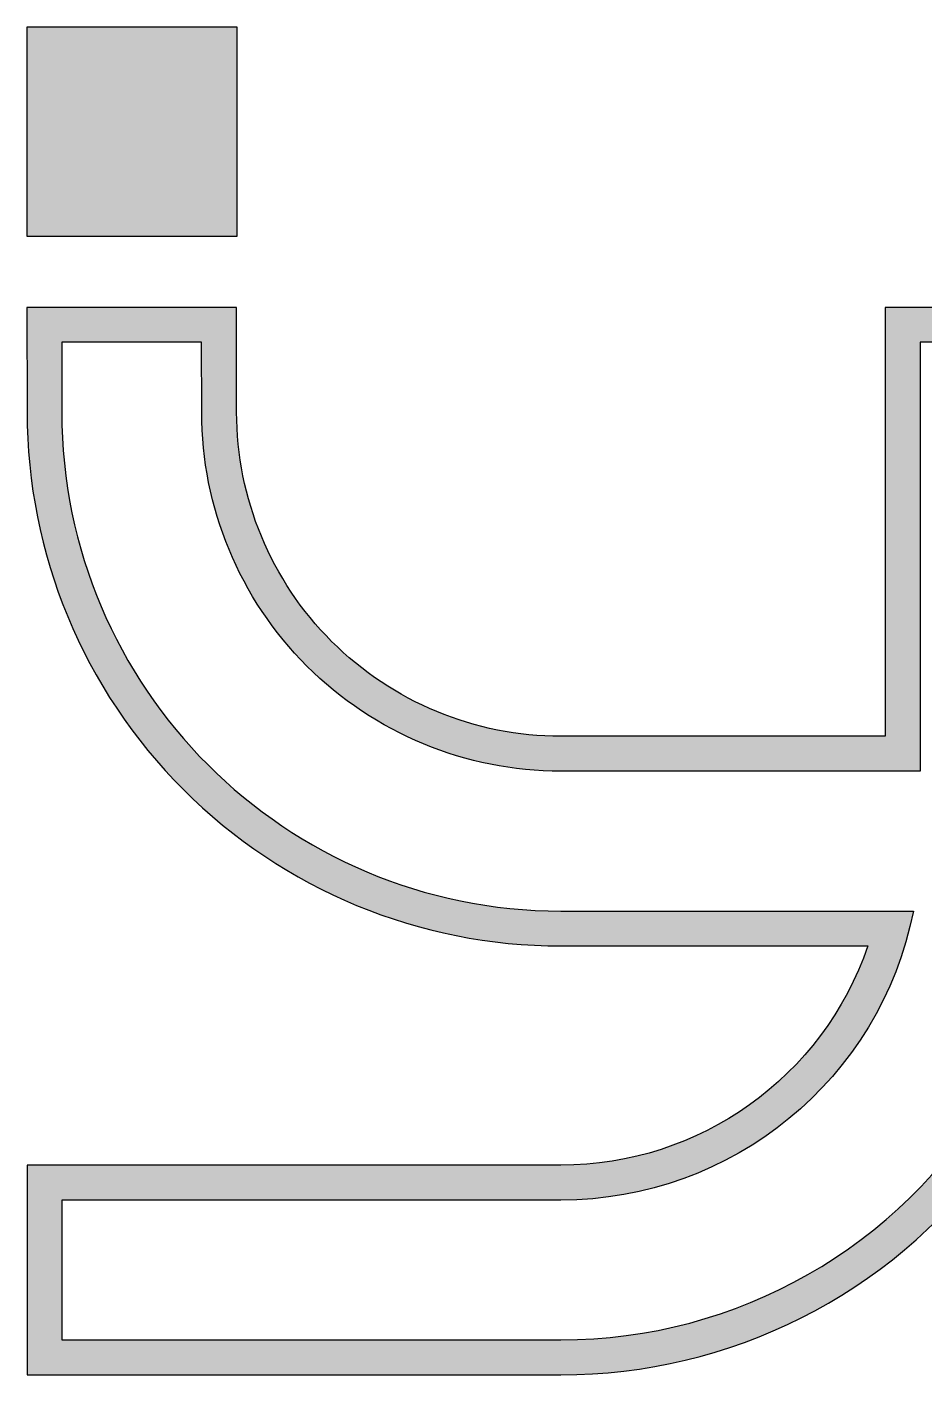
# Model space of a CAD drawing. Extents: x -248860 to 1018944, y -1060852 to 188626.
# Drawn here: x 983377 to 983890, y 72995 to 73766 of the extents above; entities that cross this region are included whole.
import ezdxf

# ---------------------------------------------------------------- set-up
doc = ezdxf.new("R2010")
doc.units = 0
doc.header["$LTSCALE"] = 1000
doc.header["$MEASUREMENT"] = 0
for name, color, linetype in [('WALL', 6, 'CONTINUOUS'), ('图框', 4, 'CONTINUOUS'), ('家具', 35, 'CONTINUOUS')]:
    doc.layers.add(name, color=color, linetype=linetype)

# ---------------------------------------------------------------- blocks, each defined once
blk = doc.blocks.new('sadf f')
at = {"layer": '图框'}
h = blk.add_hatch(color=256, dxfattribs=at)
h.dxf.hatch_style = 1
edge = h.paths.add_edge_path()
edge.add_line((731241.5021773351, 393615.5350030588), (730936.1903176209, 393615.5350030588))
edge.add_line((730936.1903176209, 393615.5350030588), (730936.1903176209, 393495.5097502496))
edge.add_line((730936.1903176209, 393495.5097502496), (731241.4854749924, 393495.5097502496))
edge.add_arc((731241.4854749925, 393800.9921670791), 305.48241682956, 269.9999999999782, 323.474240117683)
edge.add_arc((731732.4503086515, 393800.992167079), 305.4824168295625, 216.5257598822865, 307.385783012156)
edge.add_line((731917.9327254811, 393558.2664370068), (731917.932725481, 393495.5097502495))
edge.add_line((731917.932725481, 393495.5097502495), (732037.932725481, 393495.5097502495))
edge.add_line((732037.932725481, 393495.5097502495), (732037.932725481, 393558.2664370068))
edge.add_arc((732223.4151423106, 393800.9921670789), 305.482416829527, 232.6142169878439, 307.3857830121386)
edge.add_line((732408.89755914, 393558.2664370068), (732408.89755914, 393495.5097502494))
edge.add_line((732408.89755914, 393495.5097502494), (732528.89755914, 393495.5097502494))
edge.add_line((732528.89755914, 393495.5097502494), (732528.89755914, 394266.957000738))
edge.add_line((732528.89755914, 394266.957000738), (732408.89755914, 394266.957000738))
edge.add_line((732408.89755914, 394266.957000738), (732408.89755914, 394043.7178971512))
edge.add_arc((732223.4151423106, 393800.9921670791), 305.4824168293638, 52.6142169878481, 127.3857830121453)
edge.add_line((732037.9327254811, 394043.7178971512), (732037.932725481, 394106.4745839085))
edge.add_line((732037.932725481, 394106.4745839085), (731917.932725481, 394106.4745839085))
edge.add_line((731917.932725481, 394106.4745839085), (731917.9327254813, 394043.717897151))
edge.add_arc((731732.4503086514, 393800.992167079), 305.4824168295541, 52.61421698776545, 127.385783012132)
edge.add_line((731546.967891822, 394043.7178971512), (731546.967891822, 394106.4745839085))
edge.add_line((731546.967891822, 394106.4745839085), (731426.967891822, 394106.4745839085))
edge.add_line((731426.967891822, 394106.4745839085), (731426.967891822, 393860.9921670792))
edge.add_line((731426.967891822, 393860.9921670792), (731241.4854749924, 393860.9921670792))
edge.add_arc((731241.4854749924, 394046.4745839088), 185.48241682956, 180, 270, ccw=False)
edge.add_line((731056.0030581629, 394046.4745839088), (731055.9211984563, 394106.4745839085))
edge.add_line((731055.9211984563, 394106.4745839085), (730936.0849178695, 394106.4745839085))
edge.add_line((730936.0849178695, 394106.4745839085), (730936.1667775762, 394046.4745839089))
edge.add_arc((731241.4590901047, 394046.2845376192), 305.2923716809424, 179.9643330393351, 270.0049517867237)
edge.add_line((731241.4854749924, 393740.9921670785), (731416.9953805617, 393740.9921670785))
edge.add_arc((731241.542498334, 393800.9497325548), 185.4147338801844, 269.98754024002835, 341.1331478830977, ccw=False)
edge = h.paths.add_edge_path(flags=16)
edge.add_line((730956.0265982075, 393515.5350027959), (731241.4854749924, 393515.5350027959))
edge.add_arc((731241.5553349586, 393800.9210220994), 285.3860278540715, 269.9859745016652, 329.3089405149987)
edge.add_arc((731732.4503086515, 393800.9921670789), 285.4824168295469, 210.696181842909, 316.0357077380749)
edge.add_line((731937.9327254811, 393602.8074383719), (731937.932725481, 393515.5097502495))
edge.add_line((731937.932725481, 393515.5097502495), (732017.932725481, 393515.5097502495))
edge.add_line((732017.932725481, 393515.5097502495), (732017.932725481, 393602.8074383718))
edge.add_arc((732223.4151423106, 393800.9921670789), 285.48241682954, 223.9642922619419, 316.0357077380419)
edge.add_line((732428.89755914, 393602.8074383718), (732428.89755914, 393515.5097502494))
edge.add_line((732428.89755914, 393515.5097502494), (732508.89755914, 393515.5097502494))
edge.add_line((732508.89755914, 393515.5097502494), (732508.89755914, 394246.957000738))
edge.add_line((732508.89755914, 394246.957000738), (732428.89755914, 394246.957000738))
edge.add_line((732428.89755914, 394246.957000738), (732428.89755914, 393999.1768957861))
edge.add_arc((732223.4151423106, 393800.9921670791), 285.4824168294158, 43.96429226194975, 136.0357077380419)
edge.add_line((732017.9327254811, 393999.1768957862), (732017.932725481, 394086.4745839085))
edge.add_line((732017.932725481, 394086.4745839085), (731937.9327254811, 394086.4745839085))
edge.add_line((731937.9327254811, 394086.4745839085), (731937.9327254816, 393999.1768957856))
edge.add_arc((731732.4503086515, 393800.9921670789), 285.4824168295519, 43.9642922618098, 136.0357077380413)
edge.add_line((731526.967891822, 393999.1768957862), (731526.967891822, 394086.4745839085))
edge.add_line((731526.967891822, 394086.4745839085), (731446.967891822, 394086.4745839085))
edge.add_line((731446.967891822, 394086.4745839085), (731446.967891822, 393840.9921670792))
edge.add_line((731446.967891822, 393840.9921670792), (731241.4854749924, 393840.9921670792))
edge.add_arc((731241.4854749924, 394046.4745839088), 205.48241682956, 180, 270, ccw=False)
edge.add_line((731036.0030581629, 394046.4745839088), (731035.9211984563, 394086.4745839084))
edge.add_line((731035.9211984563, 394086.4745839084), (730955.9211984564, 394086.4745839084))
edge.add_line((730955.9211984564, 394086.4745839084), (730956.0030581629, 394046.4745839089))
edge.add_arc((731241.4854749924, 394046.4745839088), 285.48241682956, 179.9999999999883, 270)
edge.add_line((731241.4854749924, 393760.9921670792), (731443.03701586, 393760.9921670792))
edge.add_arc((731241.5361191041, 393800.961834611), 205.4268378669247, 269.9858748062459, 348.7804607667017, ccw=False)
edge.add_line((731241.4854749924, 393595.5350029867), (730956.0265982075, 393595.5350029867))
edge.add_line((730956.0265982075, 393595.5350029867), (730956.0265982075, 393515.5350027959))
at = {"layer": '家具'}
h = blk.add_hatch(color=1, dxfattribs=at)
h.dxf.hatch_style = 1
h.paths.add_polyline_path([(730936.1667775762, 394146.957000738), (730936.1667775762, 394266.957000738), (731056.1667775762, 394266.957000738), (731056.1667775762, 394146.957000738)])
at = {"layer": '图框'}
for points in [[(731546.967891822, 394106.4745839085), (731426.967891822, 394106.4745839085), (731426.967891822, 393860.9921670792), (731241.4854749924, 393860.9921670792, -0.414213562373095), (731056.0030581629, 394046.4745839088), (731055.9211984563, 394106.4745839085), (730936.0849178695, 394106.4745839085), (730936.1667775762, 394046.4745839089, 0.4144212186671263), (731241.4854749924, 393740.9921670785), (731416.9953805617, 393740.9921670785, -0.320803099283007), (731241.5021773351, 393615.5350030588), (730936.1903176209, 393615.5350030588), (730936.1903176209, 393495.5097502496), (731241.4854749924, 393495.5097502496, 0.2376538055161539), (731486.967891822, 393619.1738786162, 0.4186168234180674)], [(731526.967891822, 394086.4745839085), (731446.967891822, 394086.4745839085), (731446.967891822, 393840.9921670792), (731241.4854749924, 393840.9921670792, -0.414213562373095), (731036.0030581629, 394046.4745839088), (731035.9211984563, 394086.4745839084), (730955.9211984564, 394086.4745839084), (730956.0030581629, 394046.4745839089, 0.414213562373095), (731241.4854749924, 393760.9921670792), (731443.03701586, 393760.9921670792, -0.3580251858950874), (731241.4854749924, 393595.5350029867), (730956.0265982075, 393595.5350029867), (730956.0265982075, 393515.5350027959), (731241.4854749924, 393515.5350027959, 0.2647854732937349), (731486.967891822, 393655.2574994588, 0.4949885152069157)]]:
    blk.add_lwpolyline(points, format="xyb", dxfattribs=at)
blk.add_arc((731241.4854749924, 393800.992167079), 295.4824168295138, 0, 0, dxfattribs=at)
at = {"layer": '家具', "color": 1}
blk.add_lwpolyline([(730936.1667775762, 394146.957000738), (730936.1667775762, 394266.957000738), (731056.1667775762, 394266.957000738), (731056.1667775762, 394146.957000738)], close=True, dxfattribs=at)

msp = doc.modelspace()

# ---------------------------------------------------------------- block references
at = {"layer": 'WALL'}
msp.add_blockref('sadf f', (252440.5564393587, -320500.6469144025), dxfattribs=at)

doc.saveas('drawing.dxf')
